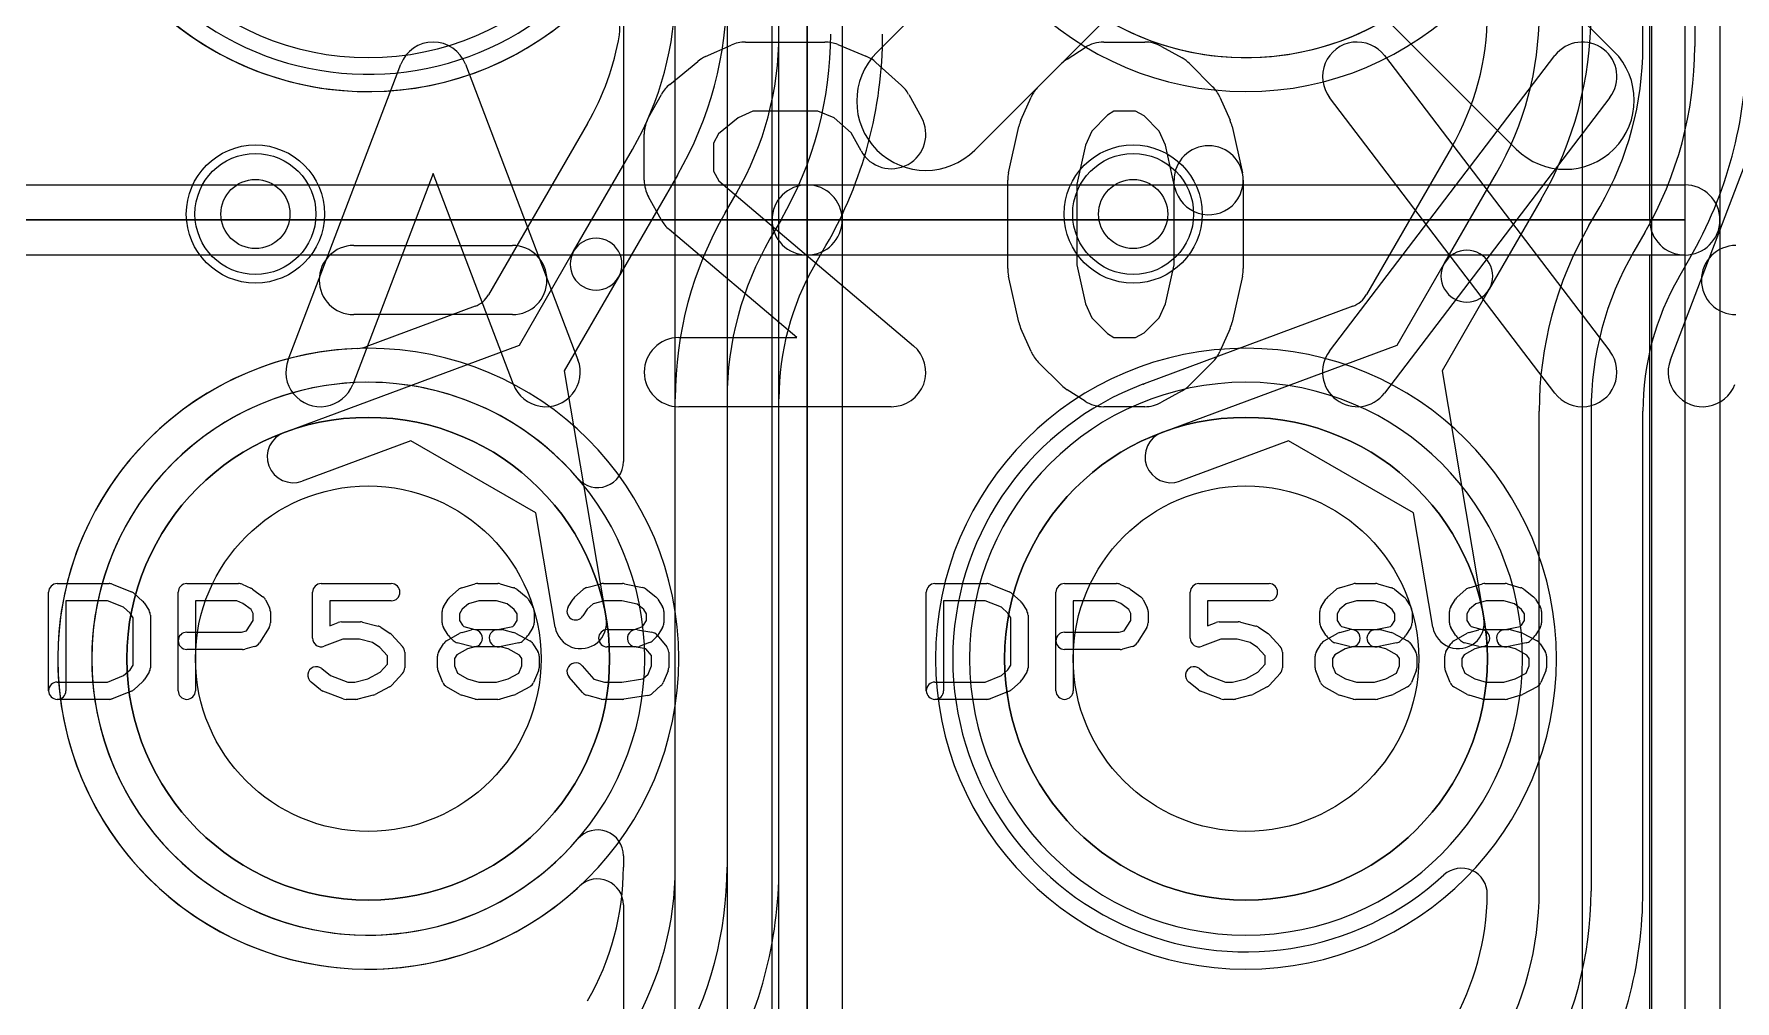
# Model space of a CAD drawing. Extents: x 0 to 20.5, y -0.5 to 20.
# Drawn here: x 12.819 to 17.742, y 6.102 to 8.901 of the extents above; entities that cross this region are included whole.
import ezdxf

# ---------------------------------------------------------------- set-up
doc = ezdxf.new("R2010")
doc.units = 0
for name, color, linetype in [('Hole', 1, 'CONTINUOUS'), ('L1', 3, 'CONTINUOUS'), ('L2', 3, 'CONTINUOUS'), ('L3', 3, 'CONTINUOUS'), ('L4', 3, 'CONTINUOUS'), ('PartsArea-A', 111, 'CONTINUOUS'), ('PartsArea-B', 111, 'CONTINUOUS'), ('PartsSilk-A', 221, 'CONTINUOUS'), ('PartsSilk-B', 221, 'CONTINUOUS'), ('Resist-A', 2, 'CONTINUOUS'), ('Resist-B', 2, 'CONTINUOUS'), ('Silk-A', 140, 'CONTINUOUS'), ('Silk-B', 140, 'CONTINUOUS')]:
    doc.layers.add(name, color=color, linetype=linetype)

msp = doc.modelspace()

# ---------------------------------------------------------------- linework, layer by layer
at = {"layer": 'Hole'}
for centre, radius in [((13.46, 8.38), 0.1), ((16, 8.38), 0.1), ((13.78649, 7.09283), 0.5), ((16.32649, 7.09283), 0.5)]:
    msp.add_circle(centre, radius, dxfattribs=at)
at = {"layer": 'L1'}
for p, q in [((14.42113, 8.64215), (14.13454, 8.14579)), ((14.38078, 8.27217), (14.55108, 8.56714)), ((14.68098, 8.49214), (14.51068, 8.19717)), ((14.81901, 8.38293), (14.85108, 8.43849)), ((14.98099, 8.36349), (14.94892, 8.30793)), ((14.22399, 8.0006), (14.38078, 8.27217)), ((15.07886, 8.23291), (15.11101, 8.28862)), ((14.51068, 8.19717), (14.35389, 7.9256)), ((14.09574, 8.11301), (13.77957, 7.99551)), ((13.54316, 7.74758), (14.22399, 8.0006)), ((14.35389, 7.9256), (14.47518, 7.20948)), ((14.675, 3.94965), (14.675, 7.84545)), ((14.825, 7.84545), (14.825, 3.94965)), ((14.97504, 3.94965), (14.97504, 7.84545)), ((13.90955, 7.72373), (13.59542, 7.60698)), ((14.27132, 7.51486), (13.90955, 7.72373)), ((14.32728, 7.18444), (14.27132, 7.51486)), ((14.52496, 6.38045), (14.52496, 5.26521))]:
    msp.add_line(p, q, dxfattribs=at)
for centre, radius in [((13.46, 8.38), 0.2), ((16, 8.38), 0.2), ((13.78649, 7.09283), 0.6985), ((16.32649, 7.09283), 0.6985)]:
    msp.add_circle(centre, radius, dxfattribs=at)
for centre, radius, start, end in [((13.78648, 9.63282), 0.89855, 47.03482, -47.84173), ((16.32649, 9.63283), 0.89854, 90, -90), ((16.32649, 9.63283), 0.89854, -90, 90), ((13.75, 9.02963), 0.925, -29.99937, 0.00062), ((13.75, 9.02963), 1.075, -29.99947, 0.00053), ((14.43989, 8.91116), 0.07497, -9.74501, 132.16161), ((13.75, 9.02963), 0.77496, -30.00019, -9.74407), ((14.05, 8.90097), 0.925, -29.99873, 0), ((14.05, 8.90097), 1.075, -29.99874, 0), ((14.05, 8.90098), 1.22504, -29.99132, -0.00047), ((15.75, 7.84545), 1.075, 150.00126, 180), ((14.44573, 8.23467), 0.075, 149.99927, -29.99985), ((14.44573, 8.23467), 0.075, -30.00073, 150.00006), ((15.75, 7.84545), 0.925, 150.00141, 180), ((15.75, 7.84545), 0.77496, 150.00146, 180), ((14.06962, 8.18328), 0.07497, -69.60944, -30.00557), ((13.78649, 7.09283), 0.89854, 91.94522, -47.03485), ((13.75345, 8.06578), 0.07497, -88.05851, -69.60944), ((16.32649, 7.09283), 0.89854, 90, -90), ((16.32649, 7.09283), 0.89854, -90, 90), ((13.56929, 7.67728), 0.075, 110.38974, -69.61291), ((14.40123, 7.19696), 0.075, -170.39074, 9.61299), ((14.44999, 6.38045), 0.07497, 0, 132.96771)]:
    msp.add_arc(centre, radius, start, end, dxfattribs=at)
at = {"layer": 'L2'}
for centre in [(13.46, 8.38), (16, 8.38)]:
    msp.add_circle(centre, 0.2, dxfattribs=at)
for centre, start, end in [((13.78649, 9.63283), 90, -90), ((13.78649, 9.63283), -90, 90), ((16.32649, 9.63283), 90, -90), ((16.32649, 9.63283), -90, 90), ((13.78649, 7.09283), 90, -90), ((13.78649, 7.09283), -90, 90), ((16.32649, 7.09283), 90, -90), ((16.32649, 7.09283), -90, 90)]:
    msp.add_arc(centre, 0.80004, start, end, dxfattribs=at)
at = {"layer": 'L3'}
for p, q in [((17.475, 8.86436), (17.475, 12.25262)), ((17.625, 12.25262), (17.625, 8.86436)), ((14.675, 6.48963), (14.675, 10.45002)), ((14.825, 10.45002), (14.825, 6.48963)), ((14.97504, 6.48962), (14.97504, 10.45002)), ((14.52496, 8.99045), (14.52496, 7.66328)), ((16.92113, 8.57283), (16.6751, 8.14672)), ((16.90078, 8.23753), (17.05107, 8.49785)), ((17.18098, 8.42285), (17.03068, 8.16253)), ((17.31902, 8.34634), (17.35108, 8.40187)), ((17.48098, 8.32687), (17.44892, 8.27134)), ((16.76399, 8.0006), (16.90078, 8.23753)), ((17.57886, 8.19632), (17.61092, 8.25185)), ((17.03068, 8.16253), (16.89389, 7.9256)), ((16.63577, 8.11301), (16.03223, 7.88872)), ((16.08316, 7.74758), (16.76399, 8.0006)), ((16.89389, 7.9256), (17.01518, 7.20948)), ((17.175, 6.42035), (17.175, 7.80885)), ((17.325, 7.80885), (17.325, 6.42035)), ((17.47504, 6.42036), (17.47504, 7.80885)), ((16.44955, 7.72373), (16.13542, 7.60698)), ((16.81132, 7.51486), (16.44955, 7.72373)), ((16.86728, 7.18444), (16.81132, 7.51486)), ((14.52496, 6.52238), (14.52496, 6.48962))]:
    msp.add_line(p, q, dxfattribs=at)
for centre, radius in [((13.46, 8.38), 0.2), ((16, 8.38), 0.2), ((16.32649, 7.09283), 0.6985)]:
    msp.add_circle(centre, radius, dxfattribs=at)
for centre, radius, start, end in [((13.78649, 9.63282), 0.84855, 110.52111, -44.07274), ((16.32649, 9.63283), 0.80004, 44.55588, -44.55588), ((16.25, 8.96031), 0.77496, -30.00019, 0.00296), ((16.25, 8.96035), 0.925, -29.99987, 0), ((16.25, 8.96035), 1.075, -29.99993, 0), ((16.55, 8.86436), 0.925, -29.99937, 0), ((16.55, 8.86436), 1.075, -29.99947, 0), ((16.55, 8.86436), 1.22504, -29.9995, 0), ((18.25, 7.80885), 1.075, 150.00053, 180), ((16.96573, 8.20003), 0.075, -30.00073, 150.00009), ((18.25, 7.80885), 0.925, 150.00074, 180), ((16.96573, 8.20003), 0.075, 149.99927, -30.00069), ((18.25, 7.80885), 0.77496, 150.00082, 180), ((16.60965, 8.18328), 0.07497, -69.60944, -29.18748), ((13.78649, 7.09283), 0.80004, 40.68744, -40.68744), ((16.32649, 7.09283), 0.84854, 110.59848, -47.53995), ((16.00276, 7.95773), 0.07497, -70.35903, -70.3107), ((16.10384, 7.67524), 0.22506, 109.47915, 109.68773), ((16.00379, 7.9581), 0.07497, -70.52096, -68.53067), ((16.00475, 7.95847), 0.07497, -69.31694, -68.49663), ((16.10929, 7.67728), 0.075, 110.38974, -69.61291), ((14.44999, 7.66328), 0.07497, -139.31084, 0), ((16.94123, 7.19696), 0.075, -170.39074, 9.61299), ((14.44999, 6.52238), 0.07497, 0, 139.31084), ((13.75, 6.48963), 0.77496, -30.00083, -0.00074), ((13.75, 6.48962), 0.925, -30.00065, 0.00062), ((13.75, 6.48962), 1.075, -30.00066, 0.00053), ((13.75, 6.48962), 1.22504, -30.00014, 0), ((16.94993, 6.41151), 0.07497, -0.7261, 132.45927), ((16.24996, 6.42038), 0.77499, -29.88445, -0.72602), ((16.25, 6.42035), 0.925, -29.99937, 0), ((16.25, 6.42035), 1.075, -29.99947, 0), ((16.25, 6.42036), 1.22504, -29.9999, 0)]:
    msp.add_arc(centre, radius, start, end, dxfattribs=at)
at = {"layer": 'L4'}
for p, q in [((15.25858, 8.84776), (16.18507, 9.77425)), ((16.46791, 9.77425), (17.39142, 8.85074)), ((16.46791, 9.49141), (15.54142, 8.56492)), ((17.10858, 8.5679), (16.18507, 9.49141))]:
    msp.add_line(p, q, dxfattribs=at)
for centre, radius in [((13.46, 8.38), 0.2), ((16, 8.38), 0.2), ((13.78649, 7.09283), 0.6985), ((16.32649, 7.09283), 0.6985)]:
    msp.add_circle(centre, radius, dxfattribs=at)
for centre, radius, start, end in [((13.78649, 9.63283), 0.89854, 90, -90), ((13.78649, 9.63283), 0.89854, -90, 90), ((16.32649, 9.63283), 0.89854, 90, -90), ((16.32649, 9.63283), 0.89854, -90, 90), ((15.4, 8.70634), 0.2, 135, -45), ((17.25, 8.70932), 0.2, -135, 45), ((13.78649, 7.09283), 0.89854, 90, -90), ((13.78649, 7.09283), 0.89854, -90, 90), ((16.32649, 7.09283), 0.89854, 90, -90), ((16.32649, 7.09283), 0.89854, -90, 90)]:
    msp.add_arc(centre, radius, start, end, dxfattribs=at)
at = {"layer": 'PartsArea-A'}
for p, q in [((15.05649, 10.90283), (15.05649, 8.36283)), ((15.05649, 8.36283), (15.05649, 10.90283)), ((17.59649, 10.90283), (17.59649, 8.36283)), ((15.05649, 8.36283), (12.51649, 8.36283)), ((12.51649, 8.36283), (15.05649, 8.36283)), ((15.05649, 8.36283), (15.05649, 5.82283)), ((17.59649, 8.36283), (15.05649, 8.36283)), ((15.05649, 8.36283), (17.59649, 8.36283)), ((15.05649, 5.82283), (15.05649, 8.36283)), ((17.59649, 8.36283), (17.59649, 5.82283))]:
    msp.add_line(p, q, dxfattribs=at)
at = {"layer": 'PartsArea-B'}
for centre, start, end in [((13.78649, 7.09283), 0, 180), ((16.32649, 7.09283), 0, 180), ((13.78649, 7.09283), 180, 0), ((16.32649, 7.09283), 180, 0)]:
    msp.add_arc(centre, 0.6985, start, end, dxfattribs=at)
at = {"layer": 'PartsSilk-A'}
for p, q in [((14.95489, 8.36283), (14.95489, 10.90283)), ((15.15809, 10.90283), (15.15809, 8.36283)), ((15.15809, 10.90283), (15.15809, 8.36283)), ((17.69809, 10.90283), (17.69809, 8.36283)), ((14.95489, 8.36283), (14.95489, 10.80123)), ((17.49489, 8.36283), (17.49489, 10.80123)), ((12.51649, 8.46443), (15.05649, 8.46443)), ((12.51649, 8.46443), (15.05649, 8.46443)), ((15.05649, 8.46443), (17.59649, 8.46443)), ((15.05649, 8.46443), (17.59649, 8.46443)), ((14.95489, 5.82283), (14.95489, 8.36283)), ((15.15809, 8.36283), (15.15809, 5.82283)), ((15.15809, 8.36283), (15.15809, 5.82283)), ((17.69809, 8.36283), (17.69809, 5.82283)), ((15.05649, 8.26123), (12.51649, 8.26123)), ((14.95489, 8.26123), (12.51649, 8.26123)), ((14.95489, 5.82283), (14.95489, 8.26123)), ((17.59649, 8.26123), (15.05649, 8.26123)), ((17.49489, 8.26123), (15.05649, 8.26123)), ((17.49489, 5.82283), (17.49489, 8.26123)), ((12.86149, 7.00024), (12.86149, 7.28542)), ((12.88649, 7.31042), (13.03649, 7.31042)), ((13.04577, 7.30863), (13.10133, 7.28641)), ((13.23649, 7.00024), (13.23649, 7.28542)), ((13.26149, 7.31042), (13.41149, 7.31042)), ((13.42164, 7.30827), (13.44664, 7.29716)), ((13.45119, 7.29453), (13.48175, 7.27231)), ((13.62538, 7.15209), (13.62538, 7.28542)), ((13.65038, 7.31042), (13.85316, 7.31042)), ((14.02266, 7.27078), (14.04766, 7.293)), ((14.0574, 7.29835), (14.09629, 7.30946)), ((14.10316, 7.31042), (14.16149, 7.31042)), ((14.16836, 7.30946), (14.20725, 7.29835)), ((14.216, 7.29383), (14.24378, 7.27161)), ((14.38377, 7.27078), (14.40877, 7.293)), ((14.41894, 7.29847), (14.46061, 7.30958)), ((14.46705, 7.31042), (14.5226, 7.31042)), ((14.52775, 7.30988), (14.58053, 7.29877)), ((14.591, 7.29383), (14.61878, 7.27161)), ((15.40149, 7.00024), (15.40149, 7.28542)), ((15.42649, 7.31042), (15.57649, 7.31042)), ((15.58577, 7.30863), (15.64133, 7.28641)), ((15.77649, 7.00024), (15.77649, 7.28542)), ((15.80149, 7.31042), (15.95149, 7.31042)), ((15.96164, 7.30827), (15.98664, 7.29716)), ((15.99119, 7.29453), (16.02175, 7.27231)), ((16.16538, 7.15209), (16.16538, 7.28542)), ((16.19038, 7.31042), (16.39316, 7.31042)), ((16.56266, 7.27078), (16.58766, 7.293)), ((16.5974, 7.29835), (16.63629, 7.30946)), ((16.64316, 7.31042), (16.70149, 7.31042)), ((16.70836, 7.30946), (16.74725, 7.29835)), ((16.756, 7.29383), (16.78378, 7.27161)), ((16.93766, 7.27078), (16.96266, 7.293)), ((16.9724, 7.29835), (17.01129, 7.30946)), ((17.01816, 7.31042), (17.07649, 7.31042)), ((17.08336, 7.30946), (17.12225, 7.29835)), ((17.131, 7.29383), (17.15878, 7.27161)), ((13.03168, 7.26042), (12.91149, 7.26042)), ((12.91149, 7.26042), (12.91149, 7.00024)), ((13.07871, 7.24161), (13.03168, 7.26042)), ((13.09775, 7.22468), (13.07871, 7.24161)), ((13.10866, 7.28189), (13.13366, 7.25967)), ((13.13825, 7.25422), (13.15213, 7.232)), ((13.40619, 7.26042), (13.28649, 7.26042)), ((13.28649, 7.26042), (13.28649, 7.00024)), ((13.42392, 7.25254), (13.40619, 7.26042)), ((13.44742, 7.23546), (13.42392, 7.25254)), ((13.48941, 7.26327), (13.50052, 7.24105)), ((13.85316, 7.26042), (13.67538, 7.26042)), ((13.67538, 7.26042), (13.67538, 7.18837)), ((14.00418, 7.24312), (14.01807, 7.26534)), ((14.07662, 7.25184), (14.05856, 7.23579)), ((14.10666, 7.26042), (14.07662, 7.25184)), ((14.15799, 7.26042), (14.10666, 7.26042)), ((14.18869, 7.25165), (14.15799, 7.26042)), ((14.20922, 7.23523), (14.18869, 7.25165)), ((14.24936, 7.26534), (14.26325, 7.24312)), ((14.36529, 7.24312), (14.37918, 7.26534)), ((14.43755, 7.25168), (14.41967, 7.23579)), ((14.47033, 7.26042), (14.43755, 7.25168)), ((14.52, 7.26042), (14.47033, 7.26042)), ((14.56441, 7.25107), (14.52, 7.26042)), ((14.58422, 7.23523), (14.56441, 7.25107)), ((14.62436, 7.26534), (14.63825, 7.24312)), ((15.57168, 7.26042), (15.45149, 7.26042)), ((15.45149, 7.26042), (15.45149, 7.00024)), ((15.61871, 7.24161), (15.57168, 7.26042)), ((15.63775, 7.22468), (15.61871, 7.24161)), ((15.64866, 7.28189), (15.67366, 7.25967)), ((15.67825, 7.25422), (15.69213, 7.232)), ((15.94619, 7.26042), (15.82649, 7.26042)), ((15.82649, 7.26042), (15.82649, 7.00024)), ((15.96392, 7.25254), (15.94619, 7.26042)), ((15.98742, 7.23546), (15.96392, 7.25254)), ((16.02941, 7.26327), (16.04052, 7.24105)), ((16.39316, 7.26042), (16.21538, 7.26042)), ((16.21538, 7.26042), (16.21538, 7.18837)), ((16.54418, 7.24312), (16.55807, 7.26534)), ((16.61662, 7.25184), (16.59856, 7.23579)), ((16.64666, 7.26042), (16.61662, 7.25184)), ((16.69799, 7.26042), (16.64666, 7.26042)), ((16.72869, 7.25165), (16.69799, 7.26042)), ((16.74922, 7.23523), (16.72869, 7.25165)), ((16.78936, 7.26534), (16.80325, 7.24312)), ((16.91918, 7.24312), (16.93307, 7.26534)), ((16.99162, 7.25184), (16.97356, 7.23579)), ((17.02166, 7.26042), (16.99162, 7.25184)), ((17.07299, 7.26042), (17.02166, 7.26042)), ((17.10369, 7.25165), (17.07299, 7.26042)), ((17.12422, 7.23523), (17.10369, 7.25165)), ((17.16436, 7.26534), (17.17825, 7.24312)), ((13.10593, 7.21159), (13.09775, 7.22468)), ((13.10593, 7.07407), (13.10593, 7.21159)), ((13.15593, 7.21876), (13.15593, 7.0669)), ((13.43441, 7.1737), (13.45316, 7.2037)), ((13.45316, 7.22397), (13.44742, 7.23546)), ((13.45316, 7.2037), (13.45316, 7.22397)), ((13.50316, 7.22987), (13.50316, 7.19653)), ((13.67538, 7.18837), (13.69981, 7.19767)), ((13.70871, 7.19931), (13.76427, 7.19931)), ((13.77033, 7.19856), (13.81477, 7.18745)), ((14.00038, 7.19653), (14.00038, 7.22987)), ((14.05856, 7.23579), (14.05038, 7.2227)), ((14.05038, 7.2227), (14.05038, 7.2037)), ((14.05038, 7.2037), (14.05896, 7.18998)), ((14.05896, 7.18998), (14.06331, 7.18563)), ((14.20473, 7.18623), (14.20847, 7.18998)), ((14.20847, 7.18998), (14.21705, 7.2037)), ((14.21705, 7.2227), (14.20922, 7.23523)), ((14.21705, 7.2037), (14.21705, 7.2227)), ((14.26705, 7.22987), (14.26705, 7.19653)), ((14.41967, 7.23579), (14.40769, 7.21662)), ((14.57829, 7.1848), (14.58347, 7.18998)), ((14.58347, 7.18998), (14.59205, 7.2037)), ((14.59205, 7.2227), (14.58422, 7.23523)), ((14.59205, 7.2037), (14.59205, 7.2227)), ((14.64205, 7.22987), (14.64205, 7.19653)), ((15.64593, 7.21159), (15.63775, 7.22468)), ((15.64593, 7.07407), (15.64593, 7.21159)), ((15.69593, 7.21876), (15.69593, 7.0669)), ((15.97441, 7.1737), (15.99316, 7.2037)), ((15.99316, 7.22397), (15.98742, 7.23546)), ((15.99316, 7.2037), (15.99316, 7.22397)), ((16.04316, 7.22987), (16.04316, 7.19653)), ((16.21538, 7.18837), (16.23981, 7.19767)), ((16.24871, 7.19931), (16.30427, 7.19931)), ((16.31033, 7.19856), (16.35477, 7.18745)), ((16.54038, 7.19653), (16.54038, 7.22987)), ((16.59856, 7.23579), (16.59038, 7.2227)), ((16.59038, 7.2227), (16.59038, 7.2037)), ((16.59038, 7.2037), (16.59896, 7.18998)), ((16.59896, 7.18998), (16.60331, 7.18563)), ((16.74473, 7.18623), (16.74847, 7.18998)), ((16.74847, 7.18998), (16.75705, 7.2037)), ((16.75705, 7.2227), (16.74922, 7.23523)), ((16.75705, 7.2037), (16.75705, 7.2227)), ((16.80705, 7.22987), (16.80705, 7.19653)), ((16.91538, 7.19653), (16.91538, 7.22987)), ((16.97356, 7.23579), (16.96538, 7.2227)), ((16.96538, 7.2227), (16.96538, 7.2037)), ((16.96538, 7.2037), (16.97396, 7.18998)), ((16.97396, 7.18998), (16.97831, 7.18563)), ((17.11973, 7.18623), (17.12347, 7.18998)), ((17.12347, 7.18998), (17.13205, 7.2037)), ((17.13205, 7.2227), (17.12422, 7.23523)), ((17.13205, 7.2037), (17.13205, 7.2227)), ((17.18205, 7.22987), (17.18205, 7.19653)), ((13.26149, 7.16968), (13.41932, 7.16968)), ((13.41932, 7.16968), (13.43441, 7.1737)), ((13.49936, 7.18328), (13.47158, 7.13884)), ((13.71331, 7.14931), (13.65928, 7.12873)), ((13.76119, 7.14931), (13.71331, 7.14931)), ((13.79845, 7.14), (13.76119, 7.14931)), ((13.82011, 7.12556), (13.79845, 7.14)), ((13.82258, 7.184), (13.85036, 7.16548)), ((13.85492, 7.16158), (13.88548, 7.12825)), ((14.01807, 7.16106), (14.00418, 7.18328)), ((14.01298, 7.14417), (14.05187, 7.16639)), ((14.0327, 7.14552), (14.02159, 7.15663)), ((14.08561, 7.12793), (14.04394, 7.13904)), ((14.05783, 7.16884), (14.08561, 7.17625)), ((14.06331, 7.18563), (14.09533, 7.17709)), ((14.09533, 7.17709), (14.1726, 7.17709)), ((14.15659, 7.1766), (14.20473, 7.18623)), ((14.22195, 7.13869), (14.16639, 7.12758)), ((14.17904, 7.17625), (14.20682, 7.16884)), ((14.21214, 7.16674), (14.25381, 7.14452)), ((14.24584, 7.15663), (14.23473, 7.14552)), ((14.26325, 7.18328), (14.24936, 7.16106)), ((14.47816, 7.17709), (14.55709, 7.17709)), ((14.55709, 7.17709), (14.57829, 7.1848)), ((14.56587, 7.1767), (14.60754, 7.16929)), ((14.60059, 7.1397), (14.57003, 7.12859)), ((14.62084, 7.15663), (14.60973, 7.14552)), ((14.62237, 7.16068), (14.65014, 7.12735)), ((14.63825, 7.18328), (14.62436, 7.16106)), ((15.80149, 7.16968), (15.95932, 7.16968)), ((15.95932, 7.16968), (15.97441, 7.1737)), ((16.03936, 7.18328), (16.01158, 7.13884)), ((16.25331, 7.14931), (16.19928, 7.12873)), ((16.30119, 7.14931), (16.25331, 7.14931)), ((16.33845, 7.14), (16.30119, 7.14931)), ((16.36011, 7.12556), (16.33845, 7.14)), ((16.36258, 7.184), (16.39036, 7.16548)), ((16.39492, 7.16158), (16.42548, 7.12825)), ((16.55807, 7.16106), (16.54418, 7.18328)), ((16.55298, 7.14417), (16.59187, 7.16639)), ((16.5727, 7.14552), (16.56159, 7.15663)), ((16.62561, 7.12793), (16.58394, 7.13904)), ((16.59783, 7.16884), (16.62561, 7.17625)), ((16.60331, 7.18563), (16.63533, 7.17709)), ((16.63533, 7.17709), (16.7126, 7.17709)), ((16.69659, 7.1766), (16.74473, 7.18623)), ((16.76195, 7.13869), (16.70639, 7.12758)), ((16.71904, 7.17625), (16.74682, 7.16884)), ((16.75214, 7.16674), (16.79381, 7.14452)), ((16.78584, 7.15663), (16.77473, 7.14552)), ((16.80325, 7.18328), (16.78936, 7.16106)), ((16.93307, 7.16106), (16.91918, 7.18328)), ((16.92798, 7.14417), (16.96687, 7.16639)), ((16.9477, 7.14552), (16.93659, 7.15663)), ((17.00061, 7.12793), (16.95894, 7.13904)), ((16.97283, 7.16884), (17.00061, 7.17625)), ((16.97831, 7.18563), (17.01033, 7.17709)), ((17.01033, 7.17709), (17.0876, 7.17709)), ((17.07159, 7.1766), (17.11973, 7.18623)), ((17.13695, 7.13869), (17.08139, 7.12758)), ((17.09404, 7.17625), (17.12182, 7.16884)), ((17.12714, 7.16674), (17.16881, 7.14452)), ((17.16084, 7.15663), (17.14973, 7.14552)), ((17.17825, 7.18328), (17.16436, 7.16106)), ((13.4226, 7.11968), (13.26149, 7.11968)), ((13.45682, 7.12793), (13.42904, 7.12052)), ((13.84205, 7.10162), (13.82011, 7.12556)), ((13.84205, 7.07663), (13.84205, 7.10162)), ((13.89205, 7.11135), (13.89205, 7.0669)), ((13.98649, 7.0669), (13.98649, 7.10024)), ((13.99029, 7.11349), (14.00418, 7.13571)), ((14.04324, 7.10387), (14.03649, 7.09307)), ((14.03649, 7.09307), (14.03649, 7.0719)), ((14.07385, 7.12136), (14.04324, 7.10387)), ((14.09849, 7.12793), (14.07385, 7.12136)), ((14.16932, 7.12709), (14.09205, 7.12709)), ((14.19116, 7.12127), (14.16932, 7.12709)), ((14.22439, 7.10355), (14.19116, 7.12127)), ((14.23093, 7.09307), (14.22439, 7.10355)), ((14.23093, 7.0719), (14.23093, 7.09307)), ((14.26325, 7.1357), (14.27713, 7.11348)), ((14.28093, 7.10024), (14.28093, 7.0669)), ((14.56149, 7.12709), (14.47816, 7.12709)), ((14.5898, 7.12166), (14.55711, 7.12748)), ((14.60593, 7.1023), (14.5898, 7.12166)), ((14.60593, 7.0719), (14.60593, 7.1023)), ((14.65593, 7.11135), (14.65593, 7.0669)), ((15.9626, 7.11968), (15.80149, 7.11968)), ((15.99682, 7.12793), (15.96904, 7.12052)), ((16.38205, 7.10162), (16.36011, 7.12556)), ((16.38205, 7.07663), (16.38205, 7.10162)), ((16.43205, 7.11135), (16.43205, 7.0669)), ((16.52649, 7.0669), (16.52649, 7.10024)), ((16.53029, 7.11349), (16.54418, 7.13571)), ((16.58324, 7.10387), (16.57649, 7.09307)), ((16.57649, 7.09307), (16.57649, 7.0719)), ((16.61385, 7.12136), (16.58324, 7.10387)), ((16.63849, 7.12793), (16.61385, 7.12136)), ((16.70932, 7.12709), (16.63205, 7.12709)), ((16.73116, 7.12127), (16.70932, 7.12709)), ((16.76439, 7.10355), (16.73116, 7.12127)), ((16.77093, 7.09307), (16.76439, 7.10355)), ((16.77093, 7.0719), (16.77093, 7.09307)), ((16.80325, 7.1357), (16.81713, 7.11348)), ((16.82093, 7.10024), (16.82093, 7.0669)), ((16.90149, 7.0669), (16.90149, 7.10024)), ((16.90529, 7.11349), (16.91918, 7.13571)), ((16.95824, 7.10387), (16.95149, 7.09307)), ((16.95149, 7.09307), (16.95149, 7.0719)), ((16.98885, 7.12136), (16.95824, 7.10387)), ((17.01349, 7.12793), (16.98885, 7.12136)), ((17.08432, 7.12709), (17.00705, 7.12709)), ((17.10616, 7.12127), (17.08432, 7.12709)), ((17.13939, 7.10355), (17.10616, 7.12127)), ((17.14593, 7.09307), (17.13939, 7.10355)), ((17.14593, 7.0719), (17.14593, 7.09307)), ((17.17825, 7.1357), (17.19213, 7.11348)), ((17.19593, 7.10024), (17.19593, 7.0669)), ((13.03168, 7.02524), (13.07871, 7.04405)), ((13.07871, 7.04405), (13.09775, 7.06098)), ((13.09775, 7.06098), (13.10593, 7.07407)), ((13.15213, 7.05366), (13.13825, 7.03144)), ((13.65211, 7.0642), (13.67683, 7.04443)), ((13.67683, 7.04443), (13.7272, 7.02524)), ((13.78577, 7.03486), (13.82095, 7.05362)), ((13.82095, 7.05362), (13.84205, 7.07663)), ((13.88548, 7.05), (13.85492, 7.01667)), ((14.0023, 7.02395), (13.98841, 7.05728)), ((14.03649, 7.0719), (14.04518, 7.05105)), ((14.04518, 7.05105), (14.07405, 7.03456)), ((14.19096, 7.03466), (14.22241, 7.05143)), ((14.22241, 7.05143), (14.23093, 7.0719)), ((14.27901, 7.05729), (14.26513, 7.02396)), ((14.40657, 6.99489), (14.36768, 7.03933)), ((14.4053, 7.07225), (14.43918, 7.03354)), ((14.5809, 7.03488), (14.59617, 7.04846)), ((14.59617, 7.04846), (14.60593, 7.0719)), ((14.65401, 7.05729), (14.64013, 7.02396)), ((15.57168, 7.02524), (15.61871, 7.04405)), ((15.61871, 7.04405), (15.63775, 7.06098)), ((15.63775, 7.06098), (15.64593, 7.07407)), ((15.69213, 7.05366), (15.67825, 7.03144)), ((16.19211, 7.0642), (16.21683, 7.04443)), ((16.21683, 7.04443), (16.2672, 7.02524)), ((16.32577, 7.03486), (16.36095, 7.05362)), ((16.36095, 7.05362), (16.38205, 7.07663)), ((16.42548, 7.05), (16.39492, 7.01667)), ((16.5423, 7.02395), (16.52841, 7.05728)), ((16.57649, 7.0719), (16.58518, 7.05105)), ((16.58518, 7.05105), (16.61405, 7.03456)), ((16.73096, 7.03466), (16.76241, 7.05143)), ((16.76241, 7.05143), (16.77093, 7.0719)), ((16.81901, 7.05729), (16.80513, 7.02396)), ((16.9173, 7.02395), (16.90341, 7.05728)), ((16.95149, 7.0719), (16.96018, 7.05105)), ((16.96018, 7.05105), (16.98905, 7.03456)), ((17.10596, 7.03466), (17.13741, 7.05143)), ((17.13741, 7.05143), (17.14593, 7.0719)), ((17.19401, 7.05729), (17.18013, 7.02396)), ((12.88649, 7.02524), (13.03168, 7.02524)), ((13.10133, 6.99925), (13.04577, 6.97703)), ((13.13366, 7.02599), (13.10866, 7.00377)), ((13.64865, 7.00294), (13.62087, 7.02516)), ((13.7137, 6.97688), (13.65537, 6.9991)), ((13.7272, 7.02524), (13.7473, 7.02524)), ((13.7473, 7.02524), (13.78577, 7.03486)), ((13.84825, 7.01151), (13.80658, 6.98929)), ((14.05187, 6.98964), (14.01298, 7.01186)), ((14.07405, 7.03456), (14.10666, 7.02524)), ((14.10666, 7.02524), (14.15799, 7.02524)), ((14.15799, 7.02524), (14.19096, 7.03466)), ((14.25381, 7.01151), (14.21214, 6.98929)), ((14.43918, 7.03354), (14.47033, 7.02524)), ((14.47033, 7.02524), (14.52061, 7.02524)), ((14.52061, 7.02524), (14.5809, 7.03488)), ((14.63366, 7.01488), (14.60866, 6.99266)), ((15.42649, 7.02524), (15.57168, 7.02524)), ((15.64133, 6.99925), (15.58577, 6.97703)), ((15.67366, 7.02599), (15.64866, 7.00377)), ((16.18865, 7.00294), (16.16087, 7.02516)), ((16.2537, 6.97688), (16.19537, 6.9991)), ((16.2672, 7.02524), (16.2873, 7.02524)), ((16.2873, 7.02524), (16.32577, 7.03486)), ((16.38825, 7.01151), (16.34658, 6.98929)), ((16.59187, 6.98964), (16.55298, 7.01186)), ((16.61405, 7.03456), (16.64666, 7.02524)), ((16.64666, 7.02524), (16.69799, 7.02524)), ((16.69799, 7.02524), (16.73096, 7.03466)), ((16.79381, 7.01151), (16.75214, 6.98929)), ((16.96687, 6.98964), (16.92798, 7.01186)), ((16.98905, 7.03456), (17.02166, 7.02524)), ((17.02166, 7.02524), (17.07299, 7.02524)), ((17.07299, 7.02524), (17.10596, 7.03466)), ((17.16881, 7.01151), (17.12714, 6.98929)), ((13.03649, 6.97524), (12.88649, 6.97524)), ((13.75038, 6.97524), (13.7226, 6.97524)), ((13.80088, 6.9871), (13.75644, 6.97599)), ((14.09629, 6.9762), (14.0574, 6.98731)), ((14.16149, 6.97524), (14.10316, 6.97524)), ((14.20725, 6.98731), (14.16836, 6.9762)), ((14.46061, 6.97608), (14.41894, 6.98719)), ((14.5226, 6.97524), (14.46705, 6.97524)), ((14.596, 6.98666), (14.52655, 6.97555)), ((15.57649, 6.97524), (15.42649, 6.97524)), ((16.29038, 6.97524), (16.2626, 6.97524)), ((16.34088, 6.9871), (16.29644, 6.97599)), ((16.63629, 6.9762), (16.5974, 6.98731)), ((16.70149, 6.97524), (16.64316, 6.97524)), ((16.74725, 6.98731), (16.70836, 6.9762)), ((17.01129, 6.9762), (16.9724, 6.98731)), ((17.07649, 6.97524), (17.01816, 6.97524)), ((17.12225, 6.98731), (17.08336, 6.9762))]:
    msp.add_line(p, q, dxfattribs=at)
for centre, radius, start, end in [((15.05649, 8.36283), 0.1016, 90, -90), ((15.05649, 8.36283), 0.1016, 90, -90), ((15.05649, 8.36283), 0.1016, 0, 180), ((15.05649, 8.36283), 0.1016, -90, 90), ((15.05649, 8.36283), 0.1016, 0, 90), ((17.59649, 8.36283), 0.1016, -90, 90), ((17.59649, 8.36283), 0.1016, 0, 90), ((15.05649, 8.36283), 0.1016, 180, 0), ((15.05649, 8.36283), 0.1016, 180, 0), ((17.59649, 8.36283), 0.1016, 180, 0), ((12.88649, 7.28542), 0.025, 90, 180), ((13.03649, 7.28542), 0.025, 68.2071, 90), ((13.09205, 7.2632), 0.025, 48.37217, 68.20215), ((13.26149, 7.28542), 0.025, 90, 180), ((13.41149, 7.28542), 0.025, 66.04914, 90), ((13.43649, 7.27431), 0.025, 53.98274, 66.03964), ((13.65038, 7.28542), 0.025, 90, 180), ((13.85316, 7.28542), 0.025, -90, 90), ((14.06427, 7.27431), 0.025, 105.94854, 131.62783), ((14.10316, 7.28542), 0.025, 90, 105.94854), ((14.16149, 7.28542), 0.025, 74.05146, 90), ((14.20038, 7.27431), 0.025, 51.33303, 74.05146), ((14.42538, 7.27431), 0.025, 104.92551, 131.63069), ((14.46705, 7.28542), 0.025, 90, 104.92885), ((14.5226, 7.28542), 0.025, 78.11016, 90), ((14.57538, 7.27431), 0.025, 51.33303, 78.11298), ((15.42649, 7.28542), 0.025, 90, 180), ((15.57649, 7.28542), 0.025, 68.2071, 90), ((15.63205, 7.2632), 0.025, 48.37217, 68.20215), ((15.80149, 7.28542), 0.025, 90, 180), ((15.95149, 7.28542), 0.025, 66.04914, 90), ((15.97649, 7.27431), 0.025, 53.98274, 66.03964), ((16.19038, 7.28542), 0.025, 90, 180), ((16.39316, 7.28542), 0.025, -90, 90), ((16.60427, 7.27431), 0.025, 105.94854, 131.62783), ((16.64316, 7.28542), 0.025, 90, 105.94854), ((16.70149, 7.28542), 0.025, 74.05146, 90), ((16.74038, 7.27431), 0.025, 51.33303, 74.05146), ((16.97927, 7.27431), 0.025, 105.94854, 131.62783), ((17.01816, 7.28542), 0.025, 90, 105.94854), ((17.07649, 7.28542), 0.025, 74.05146, 90), ((17.11538, 7.27431), 0.025, 51.33303, 74.05146), ((13.11705, 7.24098), 0.025, 31.98594, 48.36931), ((13.46705, 7.25209), 0.025, 26.56505, 53.97932), ((13.47816, 7.22987), 0.025, 0, 26.56505), ((14.02538, 7.22987), 0.025, 147.99462, 180), ((14.03927, 7.25209), 0.025, 131.62783, 147.99462), ((14.22816, 7.25209), 0.025, 32.00538, 51.33303), ((14.24205, 7.22987), 0.025, 0, 32.00538), ((14.38649, 7.22987), 0.025, 147.99462, -32.01002), ((14.40038, 7.25209), 0.025, 131.62783, 147.98998), ((14.60316, 7.25209), 0.025, 32.00538, 51.34522), ((14.61705, 7.22987), 0.025, 0, 32.01002), ((15.65705, 7.24098), 0.025, 31.98594, 48.36931), ((16.00705, 7.25209), 0.025, 26.56505, 53.97932), ((16.01816, 7.22987), 0.025, 0, 26.56505), ((16.56538, 7.22987), 0.025, 147.99462, 180), ((16.57927, 7.25209), 0.025, 131.62783, 147.99462), ((16.76816, 7.25209), 0.025, 32.00538, 51.33303), ((16.78205, 7.22987), 0.025, 0, 32.00538), ((16.94038, 7.22987), 0.025, 147.99462, 180), ((16.95427, 7.25209), 0.025, 131.62783, 147.99462), ((17.14316, 7.25209), 0.025, 32.00538, 51.33303), ((17.15705, 7.22987), 0.025, 0, 32.00538), ((13.13093, 7.21876), 0.025, 0, 31.99147), ((13.47816, 7.19653), 0.025, -32.00538, 0), ((13.70871, 7.17431), 0.025, 90, 110.85364), ((13.76427, 7.17431), 0.025, 75.96932, 90), ((13.80871, 7.1632), 0.025, 56.30358, 75.96376), ((14.02538, 7.19653), 0.025, 180, -147.99462), ((14.24205, 7.19653), 0.025, -32.00538, 0), ((14.61705, 7.19653), 0.025, -32.00538, 0), ((15.67093, 7.21876), 0.025, 0, 31.99147), ((16.01816, 7.19653), 0.025, -32.00538, 0), ((16.24871, 7.17431), 0.025, 90, 110.85364), ((16.30427, 7.17431), 0.025, 75.96932, 90), ((16.34871, 7.1632), 0.025, 56.30358, 75.96376), ((16.56538, 7.19653), 0.025, 180, -147.99462), ((16.78205, 7.19653), 0.025, -32.00538, 0), ((16.94038, 7.19653), 0.025, 180, -147.99462), ((17.15705, 7.19653), 0.025, -32.00538, 0), ((13.26149, 7.14468), 0.025, 90, -90), ((13.45038, 7.15209), 0.025, -75.07449, -32.01002), ((13.65038, 7.15209), 0.025, 180, -69.1435), ((13.83649, 7.14468), 0.025, 42.5203, 56.30993), ((14.02538, 7.12246), 0.025, 119.73351, 147.98998), ((14.03927, 7.17431), 0.025, -147.99462, -135), ((14.05038, 7.1632), 0.025, -135, -104.92551), ((14.06427, 7.14468), 0.025, 104.92551, 119.74171), ((14.09205, 7.15209), 0.025, -75.07449, 104.93527), ((14.16149, 7.15209), 0.025, 101.30544, -78.69205), ((14.1726, 7.15209), 0.025, 75.07449, 90), ((14.20038, 7.14468), 0.025, 61.9383, 75.06473), ((14.21705, 7.1632), 0.025, -78.69456, -45), ((14.22816, 7.17431), 0.025, -45, -32.00538), ((14.24205, 7.12246), 0.025, 31.98594, 61.9318), ((14.47816, 7.15209), 0.025, 90, -90), ((14.56149, 7.15209), 0.025, 79.90837, -100.08326), ((14.59205, 7.1632), 0.025, -70.02864, -45), ((14.60316, 7.14468), 0.025, 39.7909, 79.91674), ((14.60316, 7.17431), 0.025, -45, -32.01002), ((15.80149, 7.14468), 0.025, 90, -90), ((15.99038, 7.15209), 0.025, -75.07449, -32.01002), ((16.19038, 7.15209), 0.025, 180, -69.1435), ((16.37649, 7.14468), 0.025, 42.5203, 56.30993), ((16.56538, 7.12246), 0.025, 119.73351, 147.98998), ((16.57927, 7.17431), 0.025, -147.99462, -135), ((16.59038, 7.1632), 0.025, -135, -104.92551), ((16.60427, 7.14468), 0.025, 104.92551, 119.74171), ((16.63205, 7.15209), 0.025, -75.07449, 104.93527), ((16.70149, 7.15209), 0.025, 101.30544, -78.69205), ((16.7126, 7.15209), 0.025, 75.07449, 90), ((16.74038, 7.14468), 0.025, 61.9383, 75.06473), ((16.75705, 7.1632), 0.025, -78.69456, -45), ((16.76816, 7.17431), 0.025, -45, -32.00538), ((16.78205, 7.12246), 0.025, 31.98594, 61.9318), ((16.94038, 7.12246), 0.025, 119.73351, 147.98998), ((16.95427, 7.17431), 0.025, -147.99462, -135), ((16.96538, 7.1632), 0.025, -135, -104.92551), ((16.97927, 7.14468), 0.025, 104.92551, 119.74171), ((17.00705, 7.15209), 0.025, -75.07449, 104.93527), ((17.07649, 7.15209), 0.025, 101.30544, -78.69205), ((17.0876, 7.15209), 0.025, 75.07449, 90), ((17.11538, 7.14468), 0.025, 61.9383, 75.06473), ((17.13205, 7.1632), 0.025, -78.69456, -45), ((17.14316, 7.17431), 0.025, -45, -32.00538), ((17.15705, 7.12246), 0.025, 31.98594, 61.9318), ((13.4226, 7.14468), 0.025, -90, -75.06473), ((13.86705, 7.11135), 0.025, 0, 42.51745), ((14.01149, 7.10024), 0.025, 147.99462, 180), ((14.09205, 7.15209), 0.025, -104.92551, -90), ((14.25593, 7.10024), 0.025, 0, 31.99147), ((14.56149, 7.15209), 0.025, -90, -70.02141), ((14.63093, 7.11135), 0.025, 0, 39.8005), ((15.9626, 7.14468), 0.025, -90, -75.06473), ((16.40705, 7.11135), 0.025, 0, 42.51745), ((16.55149, 7.10024), 0.025, 147.99462, 180), ((16.63205, 7.15209), 0.025, -104.92551, -90), ((16.79593, 7.10024), 0.025, 0, 31.99147), ((16.92649, 7.10024), 0.025, 147.99462, 180), ((17.00705, 7.15209), 0.025, -104.92551, -90), ((17.17093, 7.10024), 0.025, 0, 31.99147), ((13.13093, 7.0669), 0.025, -31.98594, 0), ((13.63649, 7.04468), 0.025, 51.33303, -128.65478), ((13.86705, 7.0669), 0.025, -42.5203, 0), ((14.01149, 7.0669), 0.025, 180, -157.37647), ((14.25593, 7.0669), 0.025, -22.60576, 0), ((14.38649, 7.05579), 0.025, 41.18808, -138.81042), ((14.63093, 7.0669), 0.025, -22.60576, 0), ((15.67093, 7.0669), 0.025, -31.98594, 0), ((16.17649, 7.04468), 0.025, 51.33303, -128.65478), ((16.40705, 7.0669), 0.025, -42.5203, 0), ((16.55149, 7.0669), 0.025, 180, -157.37647), ((16.79593, 7.0669), 0.025, -22.60576, 0), ((16.92649, 7.0669), 0.025, 180, -157.37647), ((17.17093, 7.0669), 0.025, -22.60576, 0), ((12.88649, 7.00024), 0.025, 90, -90), ((12.88649, 7.00024), 0.025, 180, 0), ((13.09205, 7.02246), 0.025, -68.2071, -48.36931), ((13.11705, 7.04468), 0.025, -48.37217, -31.99147), ((13.26149, 7.00024), 0.025, 180, 0), ((13.66427, 7.02246), 0.025, -128.66697, -110.85364), ((13.83649, 7.03357), 0.025, -61.9383, -42.51745), ((14.02538, 7.03357), 0.025, -157.37309, -119.74171), ((14.24205, 7.03357), 0.025, -61.9383, -22.60888), ((14.42538, 7.01135), 0.025, -138.81192, -104.92885), ((14.59205, 7.01135), 0.025, -80.91063, -48.36931), ((14.61705, 7.03357), 0.025, -48.37217, -22.60888), ((15.42649, 7.00024), 0.025, 90, -90), ((15.42649, 7.00024), 0.025, 180, 0), ((15.63205, 7.02246), 0.025, -68.2071, -48.36931), ((15.65705, 7.04468), 0.025, -48.37217, -31.99147), ((15.80149, 7.00024), 0.025, 180, 0), ((16.20427, 7.02246), 0.025, -128.66697, -110.85364), ((16.37649, 7.03357), 0.025, -61.9383, -42.51745), ((16.56538, 7.03357), 0.025, -157.37309, -119.74171), ((16.78205, 7.03357), 0.025, -61.9383, -22.60888), ((16.94038, 7.03357), 0.025, -157.37309, -119.74171), ((17.15705, 7.03357), 0.025, -61.9383, -22.60888), ((13.03649, 7.00024), 0.025, -90, -68.20215), ((13.7226, 7.00024), 0.025, -110.8565, -90), ((13.75038, 7.00024), 0.025, -90, -75.96376), ((13.79482, 7.01135), 0.025, -75.96932, -61.9318), ((14.06427, 7.01135), 0.025, -119.73351, -105.94345), ((14.10316, 7.00024), 0.025, -105.94854, -90), ((14.16149, 7.00024), 0.025, -90, -74.05655), ((14.20038, 7.01135), 0.025, -74.05146, -61.9318), ((14.46705, 7.00024), 0.025, -104.92551, -90), ((14.5226, 7.00024), 0.025, -90, -80.91133), ((15.57649, 7.00024), 0.025, -90, -68.20215), ((16.2626, 7.00024), 0.025, -110.8565, -90), ((16.29038, 7.00024), 0.025, -90, -75.96376), ((16.33482, 7.01135), 0.025, -75.96932, -61.9318), ((16.60427, 7.01135), 0.025, -119.73351, -105.94345), ((16.64316, 7.00024), 0.025, -105.94854, -90), ((16.70149, 7.00024), 0.025, -90, -74.05655), ((16.74038, 7.01135), 0.025, -74.05146, -61.9318), ((16.97927, 7.01135), 0.025, -119.73351, -105.94345), ((17.01816, 7.00024), 0.025, -105.94854, -90), ((17.07649, 7.00024), 0.025, -90, -74.05655), ((17.11538, 7.01135), 0.025, -74.05146, -61.9318)]:
    msp.add_arc(centre, radius, start, end, dxfattribs=at)
at = {"layer": 'PartsSilk-B'}
for p, q in [((14.76266, 8.83563), (14.83674, 8.86897)), ((14.87778, 8.87778), (15.10741, 8.87778)), ((15.14528, 8.87033), (15.22676, 8.83699)), ((15.80888, 8.82855), (15.86073, 8.86189)), ((15.91481, 8.87778), (16.03333, 8.87778)), ((16.08236, 8.86493), (16.14162, 8.83159)), ((13.5547, 7.95782), (13.88062, 8.81338)), ((14.06752, 8.81338), (14.39345, 7.95782)), ((14.6589, 8.75518), (14.74038, 8.82184)), ((15.25578, 8.81877), (15.32985, 8.75211)), ((15.72559, 8.74849), (15.79225, 8.81515)), ((16.1633, 8.81516), (16.22997, 8.7485)), ((16.56861, 7.98282), (17.22046, 8.83838)), ((16.72769, 8.83838), (17.37954, 7.98282)), ((17.5547, 7.95782), (17.88062, 8.81338)), ((14.59777, 8.65967), (14.6348, 8.72634)), ((15.35038, 8.72635), (15.38742, 8.65968)), ((15.67529, 8.65172), (15.70492, 8.71839)), ((16.25064, 8.71839), (16.28027, 8.65172)), ((17.22046, 7.86162), (16.56861, 8.71718)), ((17.37954, 8.71718), (16.72769, 7.86162)), ((14.89925, 8.67778), (14.85679, 8.65867)), ((15.08774, 8.67778), (14.89925, 8.67778)), ((15.13492, 8.65847), (15.08774, 8.67778)), ((15.92608, 8.66614), (15.88014, 8.6202)), ((15.94419, 8.67778), (15.92608, 8.66614)), ((16.00713, 8.67778), (15.94419, 8.67778)), ((16.03159, 8.66402), (16.00713, 8.67778)), ((16.07542, 8.6202), (16.03159, 8.66402)), ((14.85679, 8.65867), (14.80035, 8.6125)), ((15.18365, 8.61462), (15.13492, 8.65847)), ((15.21258, 8.56254), (15.18365, 8.61462)), ((15.63942, 8.49947), (15.66905, 8.6328)), ((15.88014, 8.6202), (15.86212, 8.57964)), ((16.09344, 8.57964), (16.07542, 8.6202)), ((16.28651, 8.6328), (16.31614, 8.49947)), ((14.58519, 8.47778), (14.58519, 8.61111)), ((14.80035, 8.6125), (14.78519, 8.5852)), ((14.78519, 8.5852), (14.78519, 8.50369)), ((15.86212, 8.57964), (15.83704, 8.4668)), ((16.1209, 8.45609), (16.09344, 8.57964)), ((13.97407, 8.49688), (13.7416, 7.88662)), ((14.20655, 7.88662), (13.97407, 8.49688)), ((14.78519, 8.50369), (14.80077, 8.47564)), ((14.80077, 8.47564), (15.36459, 7.99856)), ((15.63704, 8.22222), (15.63704, 8.47778)), ((15.83704, 8.4668), (15.83704, 8.2332)), ((16.11852, 8.2332), (16.11852, 8.47778)), ((16.31852, 8.47778), (16.31852, 8.22222)), ((14.6348, 8.36255), (14.59777, 8.42922)), ((15.02701, 8.02222), (14.65763, 8.33477)), ((13.74444, 8.28889), (14.2037, 8.28889)), ((15.83704, 8.2332), (15.86212, 8.12036)), ((16.09344, 8.12036), (16.11852, 8.2332)), ((15.66905, 8.0672), (15.63942, 8.20053)), ((16.31614, 8.20053), (16.28651, 8.0672)), ((14.2037, 8.08889), (13.74444, 8.08889)), ((15.86212, 8.12036), (15.88014, 8.0798)), ((15.88014, 8.0798), (15.92608, 8.03386)), ((16.03159, 8.03598), (16.07542, 8.0798)), ((16.07542, 8.0798), (16.09344, 8.12036)), ((15.70492, 7.98161), (15.67529, 8.04828)), ((15.92608, 8.03386), (15.94419, 8.02222)), ((16.00713, 8.02222), (16.03159, 8.03598)), ((16.28027, 8.04828), (16.25064, 7.98161)), ((14.68519, 8.02222), (15.02701, 8.02222)), ((15.94419, 8.02222), (16.00713, 8.02222)), ((15.79225, 7.88485), (15.72559, 7.95151)), ((16.22997, 7.9515), (16.1633, 7.88484)), ((15.86073, 7.83811), (15.80888, 7.87145)), ((16.14162, 7.86841), (16.08236, 7.83507)), ((15.3, 7.82222), (14.68519, 7.82222)), ((16.03333, 7.82222), (15.91481, 7.82222))]:
    msp.add_line(p, q, dxfattribs=at)
for centre, start, end in [((13.97407, 8.77778), 20.85446, 159.14554), ((14.87778, 8.77778), 90, 114.2301), ((15.10741, 8.77778), 67.7464, 90), ((15.91481, 8.77778), 90, 122.74137), ((16.03333, 8.77778), 60.63819, 90), ((16.64815, 8.77778), 37.30308, -142.69627), ((17.3, 8.77778), -37.30308, 142.69627), ((14.8037, 8.74444), 114.2301, 129.28618), ((15.18889, 8.74444), 48.01577, 67.7464), ((15.86296, 8.74444), 122.7397, 135), ((16.09259, 8.74444), 45.00405, 60.63766), ((14.72222, 8.67778), 129.28618, 150.94873), ((15.26296, 8.67778), 29.05627, 48.01577), ((15.7963, 8.67778), 135, 156.03831), ((16.15926, 8.67778), 23.96074, 45.0043), ((14.68519, 8.61111), 150.94873, 180), ((15.3, 8.61111), -150.94373, 29.05533), ((15.76667, 8.61111), 156.03926, 167.47074), ((16.18889, 8.61111), 12.52694, 23.96169), ((16.21852, 8.47778), 0, 180), ((14.68519, 8.47778), 180, -150.94873), ((15.73704, 8.47778), 167.47306, 180), ((16.21852, 8.47778), -167.47306, 12.52926), ((14.72222, 8.41111), -150.94873, -130.234), ((13.74444, 8.18889), 90, -90), ((14.2037, 8.18889), -90, 90), ((17.74444, 8.18889), 90, -90), ((15.73704, 8.22222), 180, -167.47074), ((16.21852, 8.22222), -12.52694, 0), ((15.76667, 8.08889), -167.47306, -156.03831), ((16.18889, 8.08889), -23.96074, -12.52926), ((14.68519, 7.92222), 90, -90), ((15.3, 7.92222), -90, 49.76369), ((15.7963, 8.02222), -156.03926, -135), ((16.15926, 8.02222), -45.00405, -23.96169), ((16.64815, 7.92222), 142.69692, -37.30373), ((17.3, 7.92222), -142.69692, 37.30373), ((13.64815, 7.92222), 159.14554, -20.85401), ((14.3, 7.92222), -159.14554, 20.8546), ((17.64815, 7.92222), 159.14554, -20.85401), ((15.86296, 7.95556), -135, -122.74137), ((16.09259, 7.95556), -60.63819, -45.0043), ((15.91481, 7.92222), -122.7397, -90), ((16.03333, 7.92222), -90, -60.63766)]:
    msp.add_arc(centre, 0.1, start, end, dxfattribs=at)
at = {"layer": 'Resist-A'}
for centre, radius in [((13.46, 8.38), 0.175), ((16, 8.38), 0.175), ((13.78649, 7.09283), 0.6985), ((16.32649, 7.09283), 0.6985)]:
    msp.add_circle(centre, radius, dxfattribs=at)
at = {"layer": 'Resist-B'}
for centre, radius in [((13.46, 8.38), 0.175), ((16, 8.38), 0.175), ((13.78649, 7.09283), 0.6985), ((16.32649, 7.09283), 0.6985)]:
    msp.add_circle(centre, radius, dxfattribs=at)
at = {"layer": 'Silk-A'}
for p, q in [((17.5, 13.2), (17.5, 1)), ((17.3, 1.1), (17.3, 13.1))]:
    msp.add_line(p, q, dxfattribs=at)
at = {"layer": 'Silk-B'}
for p, q in [((14.76266, 8.83563), (14.83674, 8.86897)), ((14.87778, 8.87778), (15.10741, 8.87778)), ((15.14528, 8.87033), (15.22676, 8.83699)), ((15.80888, 8.82855), (15.86073, 8.86189)), ((15.91481, 8.87778), (16.03333, 8.87778)), ((16.08236, 8.86493), (16.14162, 8.83159)), ((13.5547, 7.95782), (13.88062, 8.81338)), ((14.06752, 8.81338), (14.39345, 7.95782)), ((14.6589, 8.75518), (14.74038, 8.82184)), ((15.25578, 8.81877), (15.32985, 8.75211)), ((15.72559, 8.74849), (15.79225, 8.81515)), ((16.1633, 8.81516), (16.22997, 8.7485)), ((16.56861, 7.98282), (17.22046, 8.83838)), ((16.72769, 8.83838), (17.37954, 7.98282)), ((17.5547, 7.95782), (17.88062, 8.81338)), ((14.59777, 8.65967), (14.6348, 8.72634)), ((15.35038, 8.72635), (15.38742, 8.65968)), ((15.67529, 8.65172), (15.70492, 8.71839)), ((16.25064, 8.71839), (16.28027, 8.65172)), ((17.22046, 7.86162), (16.56861, 8.71718)), ((17.37954, 8.71718), (16.72769, 7.86162)), ((14.89925, 8.67778), (14.85679, 8.65867)), ((15.08774, 8.67778), (14.89925, 8.67778)), ((15.13492, 8.65847), (15.08774, 8.67778)), ((15.92608, 8.66614), (15.88014, 8.6202)), ((15.94419, 8.67778), (15.92608, 8.66614)), ((16.00713, 8.67778), (15.94419, 8.67778)), ((16.03159, 8.66402), (16.00713, 8.67778)), ((16.07542, 8.6202), (16.03159, 8.66402)), ((14.85679, 8.65867), (14.80035, 8.6125)), ((15.18365, 8.61462), (15.13492, 8.65847)), ((15.21258, 8.56254), (15.18365, 8.61462)), ((15.63942, 8.49947), (15.66905, 8.6328)), ((15.88014, 8.6202), (15.86212, 8.57964)), ((16.09344, 8.57964), (16.07542, 8.6202)), ((16.28651, 8.6328), (16.31614, 8.49947)), ((14.58519, 8.47778), (14.58519, 8.61111)), ((14.80035, 8.6125), (14.78519, 8.5852)), ((14.78519, 8.5852), (14.78519, 8.50369)), ((15.86212, 8.57964), (15.83704, 8.4668)), ((16.1209, 8.45609), (16.09344, 8.57964)), ((13.97407, 8.49688), (13.7416, 7.88662)), ((14.20655, 7.88662), (13.97407, 8.49688)), ((14.78519, 8.50369), (14.80077, 8.47564)), ((14.80077, 8.47564), (15.36459, 7.99856)), ((15.63704, 8.22222), (15.63704, 8.47778)), ((15.83704, 8.4668), (15.83704, 8.2332)), ((16.11852, 8.2332), (16.11852, 8.47778)), ((16.31852, 8.47778), (16.31852, 8.22222)), ((14.6348, 8.36255), (14.59777, 8.42922)), ((15.02701, 8.02222), (14.65763, 8.33477)), ((13.74444, 8.28889), (14.2037, 8.28889)), ((15.83704, 8.2332), (15.86212, 8.12036)), ((16.09344, 8.12036), (16.11852, 8.2332)), ((15.66905, 8.0672), (15.63942, 8.20053)), ((16.31614, 8.20053), (16.28651, 8.0672)), ((14.2037, 8.08889), (13.74444, 8.08889)), ((15.86212, 8.12036), (15.88014, 8.0798)), ((15.88014, 8.0798), (15.92608, 8.03386)), ((16.03159, 8.03598), (16.07542, 8.0798)), ((16.07542, 8.0798), (16.09344, 8.12036)), ((15.70492, 7.98161), (15.67529, 8.04828)), ((15.92608, 8.03386), (15.94419, 8.02222)), ((16.00713, 8.02222), (16.03159, 8.03598)), ((16.28027, 8.04828), (16.25064, 7.98161)), ((14.68519, 8.02222), (15.02701, 8.02222)), ((15.94419, 8.02222), (16.00713, 8.02222)), ((15.79225, 7.88485), (15.72559, 7.95151)), ((16.22997, 7.9515), (16.1633, 7.88484)), ((15.86073, 7.83811), (15.80888, 7.87145)), ((16.14162, 7.86841), (16.08236, 7.83507)), ((15.3, 7.82222), (14.68519, 7.82222)), ((16.03333, 7.82222), (15.91481, 7.82222))]:
    msp.add_line(p, q, dxfattribs=at)
for centre, start, end in [((13.97407, 8.77778), 20.85446, 159.14554), ((14.87778, 8.77778), 90, 114.2301), ((15.10741, 8.77778), 67.7464, 90), ((15.91481, 8.77778), 90, 122.74137), ((16.03333, 8.77778), 60.63819, 90), ((16.64815, 8.77778), 37.30308, -142.69627), ((17.3, 8.77778), -37.30308, 142.69627), ((14.8037, 8.74444), 114.2301, 129.28618), ((15.18889, 8.74444), 48.01577, 67.7464), ((15.86296, 8.74444), 122.7397, 135), ((16.09259, 8.74444), 45.00405, 60.63766), ((14.72222, 8.67778), 129.28618, 150.94873), ((15.26296, 8.67778), 29.05627, 48.01577), ((15.7963, 8.67778), 135, 156.03831), ((16.15926, 8.67778), 23.96074, 45.0043), ((14.68519, 8.61111), 150.94873, 180), ((15.3, 8.61111), -150.94373, 29.05533), ((15.76667, 8.61111), 156.03926, 167.47074), ((16.18889, 8.61111), 12.52694, 23.96169), ((16.21852, 8.47778), 0, 180), ((14.68519, 8.47778), 180, -150.94873), ((15.73704, 8.47778), 167.47306, 180), ((16.21852, 8.47778), -167.47306, 12.52926), ((14.72222, 8.41111), -150.94873, -130.234), ((13.74444, 8.18889), 90, -90), ((14.2037, 8.18889), -90, 90), ((17.74444, 8.18889), 90, -90), ((15.73704, 8.22222), 180, -167.47074), ((16.21852, 8.22222), -12.52694, 0), ((15.76667, 8.08889), -167.47306, -156.03831), ((16.18889, 8.08889), -23.96074, -12.52926), ((14.68519, 7.92222), 90, -90), ((15.3, 7.92222), -90, 49.76369), ((15.7963, 8.02222), -156.03926, -135), ((16.15926, 8.02222), -45.00405, -23.96169), ((16.64815, 7.92222), 142.69692, -37.30373), ((17.3, 7.92222), -142.69692, 37.30373), ((13.64815, 7.92222), 159.14554, -20.85401), ((14.3, 7.92222), -159.14554, 20.8546), ((17.64815, 7.92222), 159.14554, -20.85401), ((15.86296, 7.95556), -135, -122.74137), ((16.09259, 7.95556), -60.63819, -45.0043), ((15.91481, 7.92222), -122.7397, -90), ((16.03333, 7.92222), -90, -60.63766)]:
    msp.add_arc(centre, 0.1, start, end, dxfattribs=at)

doc.saveas('drawing.dxf')
